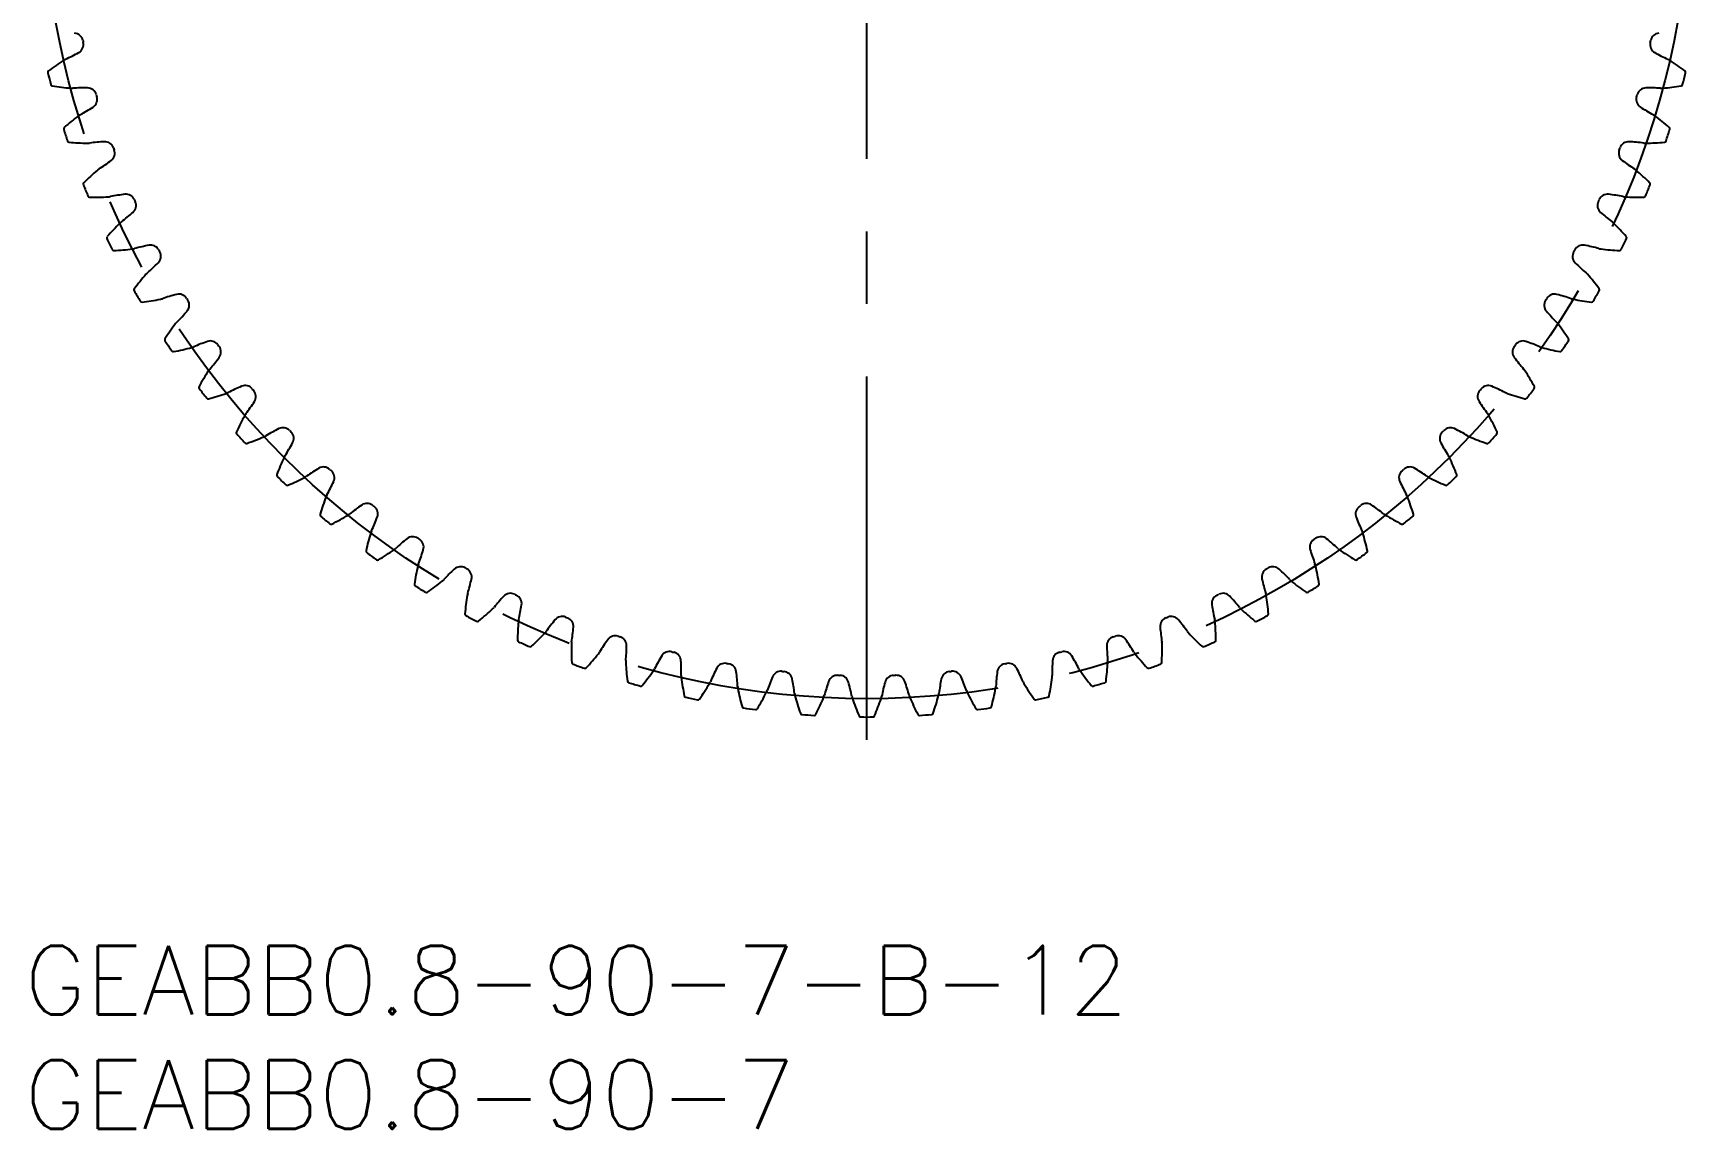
# Model space of a CAD drawing. Extents: x -1 to 114, y -8 to 85.
# Drawn here: x 0.4 to 72.8, y -8 to 39.9 of the extents above; entities that cross this region are included whole.
import ezdxf

# ---------------------------------------------------------------- set-up
doc = ezdxf.new("R2010")
doc.units = 0
doc.header["$LTSCALE"] = 0.5
doc.linetypes.add('CENTER', pattern=[50.8, 31.75, -6.35, 6.35, -6.35])
for name, color, linetype in [('MSM_CENTER', 1, 'CENTER'), ('MSM_CONTINUOUS', 7, 'CONTINUOUS'), ('MSM_PART_NUMBER', 7, 'CONTINUOUS')]:
    doc.layers.add(name, color=color, linetype=linetype)
doc.styles.get("Standard").update_dxf_attribs({"font": 'txt.shx', "height": 3, "bigfont": 'bigfont.shx'})

# ---------------------------------------------------------------- blocks, each defined once
blk = doc.blocks.new('*U2')
at = {"layer": 'MSM_PART_NUMBER'}
blk.add_text('GEABB0.8-90-7-B-12', height=3, dxfattribs=at).set_placement((0, -3))
blk = doc.blocks.new('*U3')
at = {"layer": 'MSM_PART_NUMBER'}
blk.add_text('GEABB0.8-90-7', height=3, dxfattribs=at).set_placement((0, -8))

msp = doc.modelspace()

# ---------------------------------------------------------------- linework, layer by layer
at = {"layer": 'MSM_CENTER'}
msp.add_line((36.8, 9), (36.8, 84.6), dxfattribs=at)
msp.add_circle((36.8, 46.8), 36, dxfattribs=at)
at = {"layer": 'MSM_CONTINUOUS'}
for centre, radius, start, end in [((2.163, 39.489), 0.4, 11.91813, 84.83638), ((71.437, 39.489), 0.4, 95.16362, 168.08185), ((2.184, 39.39), 0.4, 299.16362, 12.08185), ((36.8, 46.8), 35, 191.91815, 192.08185), ((71.416, 39.39), 0.4, 167.91818, 240.83638), ((36.8, 46.8), 35, 347.91815, 348.08185), ((7.85, 29.267), 11.25, 123, 127.12662), ((2.085, 38.144), 0.664, 115.04515, 123.00004), ((-2.007, 46.9), 9, 295.04511, 299.16362), ((75.607, 46.9), 9, 240.83638, 244.95489), ((71.515, 38.144), 0.664, 56.99996, 64.95485), ((65.75, 29.267), 11.25, 52.87338, 57), ((1.108, 38.173), 0.08, 127.12662, 193.58873), ((36.8, 46.8), 36.8, 193.58873, 194.41126), ((36.8, 46.8), 36.8, 345.58873, 346.41126), ((72.492, 38.173), 0.08, 346.41078, 52.87338), ((1.235, 37.661), 0.08, 194.41078, 260.87338), ((3.007, 48.69), 11.25, 260.87338, 265), ((2.085, 38.144), 0.664, 264.99996, 272.95485), ((2.583, 28.493), 9, 88.83638, 92.95489), ((2.757, 37.091), 0.4, 15.91813, 88.83638), ((2.785, 36.994), 0.4, 303.16362, 16.08185), ((36.8, 46.8), 35, 195.91815, 196.08185), ((70.815, 36.994), 0.4, 163.91818, 236.83638), ((36.8, 46.8), 35, 343.91815, 344.08185), ((70.843, 37.091), 0.4, 91.16362, 164.08185), ((71.017, 28.493), 9, 87.04511, 91.16362), ((71.515, 38.144), 0.664, 267.04515, 275.00004), ((70.593, 48.69), 11.25, 275, 279.12662), ((72.365, 37.661), 0.08, 279.12662, 345.58873), ((9.143, 27.29), 11.25, 127, 131.12662), ((2.773, 35.744), 0.664, 119.04515, 127.00004), ((-1.919, 44.193), 9, 299.04511, 303.16362), ((75.519, 44.193), 9, 236.83638, 240.95489), ((70.827, 35.744), 0.664, 52.99996, 60.95485), ((64.457, 27.29), 11.25, 48.87338, 53), ((1.797, 35.704), 0.08, 131.12662, 197.58873), ((36.8, 46.8), 36.8, 197.58873, 198.41126), ((36.8, 46.8), 36.8, 341.58873, 342.41126), ((71.803, 35.704), 0.08, 342.41078, 48.87338), ((1.96, 35.203), 0.08, 198.41078, 264.87338), ((2.958, 46.328), 11.25, 264.87338, 269), ((2.773, 35.744), 0.664, 268.99996, 276.95485), ((3.943, 26.151), 9, 92.83638, 96.95489), ((3.518, 34.74), 0.4, 19.91813, 92.83638), ((3.552, 34.645), 0.4, 307.16362, 20.08185), ((36.8, 46.8), 35, 199.91815, 200.08185), ((70.048, 34.645), 0.4, 159.91818, 232.83638), ((36.8, 46.8), 35, 339.91815, 340.08185), ((70.082, 34.74), 0.4, 87.16362, 160.08185), ((69.657, 26.151), 9, 83.04511, 87.16362), ((70.827, 35.744), 0.664, 263.04515, 271.00004), ((70.642, 46.328), 11.25, 271, 275.12662), ((71.64, 35.203), 0.08, 275.12662, 341.58873), ((-1.643, 41.498), 9, 303.04511, 307.16362), ((75.243, 41.498), 9, 232.83638, 236.95489), ((2.656, 33.289), 0.08, 135.12662, 201.58873), ((10.572, 25.408), 11.25, 131, 135.12662), ((3.627, 33.397), 0.664, 123.04515, 131.00004), ((69.973, 33.397), 0.664, 48.99996, 56.95485), ((63.028, 25.408), 11.25, 44.87338, 49), ((70.944, 33.289), 0.08, 338.41127, 44.87338), ((36.8, 46.8), 36.8, 201.58873, 202.41126), ((2.853, 32.8), 0.08, 202.41078, 268.87338), ((3.073, 43.968), 11.25, 268.87338, 273), ((3.627, 33.397), 0.664, 272.99996, 280.95485), ((5.464, 23.909), 9, 96.83638, 100.95489), ((4.44, 32.448), 0.4, 23.91813, 96.83638), ((36.8, 46.8), 35, 203.91815, 204.08185), ((36.8, 46.8), 35, 335.91815, 336.08185), ((69.16, 32.448), 0.4, 83.16362, 156.08185), ((68.136, 23.909), 9, 79.04511, 83.16362), ((69.973, 33.397), 0.664, 259.04515, 267.00004), ((70.527, 43.968), 11.25, 267, 271.12662), ((70.747, 32.8), 0.08, 271.12662, 337.58873), ((36.8, 46.8), 36.8, 337.58873, 338.41127), ((-1.18, 38.83), 9, 307.04511, 311.16362), ((4.481, 32.355), 0.4, 311.16362, 24.08185), ((69.119, 32.355), 0.4, 155.91818, 228.83638), ((74.78, 38.83), 9, 228.83638, 232.95489), ((12.128, 23.631), 11.25, 135, 139.12662), ((4.643, 31.116), 0.664, 127.04515, 135.00004), ((68.957, 31.116), 0.664, 44.99996, 52.95485), ((61.472, 23.631), 11.25, 40.87338, 45), ((3.682, 30.94), 0.08, 139.12662, 205.58873), ((36.8, 46.8), 36.8, 205.58873, 206.41127), ((3.913, 30.467), 0.08, 206.41127, 272.87338), ((3.353, 41.622), 11.25, 272.87338, 277), ((4.643, 31.116), 0.664, 276.99996, 284.95485), ((7.137, 21.779), 9, 100.83638, 104.95489), ((5.52, 30.225), 0.4, 27.91812, 100.83638), ((68.08, 30.225), 0.4, 79.16362, 152.08185), ((66.463, 21.779), 9, 75.04511, 79.16362), ((68.957, 31.116), 0.664, 255.04515, 263.00004), ((70.247, 41.622), 11.25, 263, 267.12662), ((69.687, 30.467), 0.08, 267.12662, 333.58873), ((36.8, 46.8), 36.8, 333.58873, 334.41127), ((69.918, 30.94), 0.08, 334.41127, 40.87338), ((-0.531, 36.2), 9, 311.04511, 315.16362), ((5.567, 30.136), 0.4, 315.16362, 28.08185), ((36.8, 46.8), 35, 207.91815, 208.08185), ((68.033, 30.136), 0.4, 151.91818, 224.83638), ((36.8, 46.8), 35, 331.91815, 332.08185), ((74.131, 36.2), 9, 224.83638, 228.95489), ((13.804, 21.966), 11.25, 139, 143.12662), ((5.815, 28.911), 0.664, 131.04515, 139.00004), ((67.785, 28.911), 0.664, 40.99996, 48.95485), ((59.796, 21.966), 11.25, 36.87338, 41), ((4.869, 28.669), 0.08, 143.12647, 209.58873), ((36.8, 46.8), 36.8, 209.58873, 210.41127), ((3.795, 39.302), 11.25, 276.87338, 281), ((5.815, 28.911), 0.664, 280.99996, 288.95485), ((8.954, 19.77), 9, 104.83638, 108.95489), ((6.752, 28.084), 0.4, 31.91817, 104.83638), ((36.8, 46.8), 35, 211.91815, 212.08185), ((36.8, 46.8), 35, 327.91815, 328.08185), ((66.848, 28.084), 0.4, 75.16362, 148.08185), ((64.646, 19.77), 9, 71.04511, 75.16362), ((67.785, 28.911), 0.664, 251.04515, 259.00004), ((69.805, 39.302), 11.25, 259, 263.12662), ((36.8, 46.8), 36.8, 329.58873, 330.41127), ((68.731, 28.669), 0.08, 330.41127, 36.87338), ((5.132, 28.212), 0.08, 210.41127, 276.87338), ((0.299, 33.622), 9, 315.04511, 319.16362), ((6.806, 27.998), 0.4, 319.16362, 32.08185), ((66.794, 27.998), 0.4, 147.91818, 220.83638), ((73.301, 33.622), 9, 220.83638, 224.95489), ((68.468, 28.212), 0.08, 263.12662, 329.58873), ((15.593, 20.423), 11.25, 143, 147.12662), ((7.139, 26.793), 0.664, 135.04515, 143.00004), ((66.461, 26.793), 0.664, 36.99996, 44.95485), ((58.007, 20.423), 11.25, 32.87338, 37), ((6.211, 26.485), 0.08, 147.12662, 213.58873), ((36.8, 46.8), 36.8, 213.58873, 214.41126), ((4.399, 37.018), 11.25, 280.87338, 285), ((7.139, 26.793), 0.664, 284.99996, 292.95485), ((10.908, 17.894), 9, 108.83638, 112.95489), ((8.131, 26.033), 0.4, 35.91812, 108.83638), ((36.8, 46.8), 35, 215.91815, 216.08185), ((8.191, 25.952), 0.4, 323.16362, 36.08185), ((65.409, 25.952), 0.4, 143.91818, 216.83638), ((36.8, 46.8), 35, 323.91815, 324.08185), ((65.469, 26.033), 0.4, 71.16362, 144.08185), ((62.692, 17.894), 9, 67.04511, 71.16362), ((66.461, 26.793), 0.664, 247.04515, 255.00004), ((69.201, 37.018), 11.25, 255, 259.12662), ((36.8, 46.8), 36.8, 325.58873, 326.41127), ((67.389, 26.485), 0.08, 326.41127, 32.87338), ((6.506, 26.048), 0.08, 214.41078, 280.87338), ((1.308, 31.107), 9, 319.04511, 323.16362), ((72.292, 31.107), 9, 216.83638, 220.95489), ((67.094, 26.048), 0.08, 259.12662, 325.58873), ((17.484, 19.007), 11.25, 147, 151.12662), ((8.606, 24.773), 0.664, 139.04515, 147.00004), ((64.994, 24.773), 0.664, 32.99996, 40.95485), ((56.116, 19.007), 11.25, 28.87338, 33), ((7.703, 24.401), 0.08, 151.12662, 217.58873), ((36.8, 46.8), 36.8, 217.58873, 218.41126), ((8.027, 23.986), 0.08, 218.41078, 284.87338), ((5.16, 34.782), 11.25, 284.87338, 289), ((8.606, 24.773), 0.664, 288.99996, 296.95485), ((12.987, 16.158), 9, 112.83638, 116.95489), ((9.65, 24.084), 0.4, 39.91817, 112.83638), ((36.8, 46.8), 35, 219.91815, 220.08185), ((9.715, 24.007), 0.4, 327.16362, 40.08185), ((63.885, 24.007), 0.4, 139.91818, 212.83638), ((36.8, 46.8), 35, 319.91815, 320.08185), ((63.95, 24.084), 0.4, 67.16362, 140.08185), ((60.613, 16.158), 9, 63.04511, 67.16362), ((64.994, 24.773), 0.664, 243.04515, 251.00004), ((68.44, 34.782), 11.25, 251, 255.12662), ((65.573, 23.986), 0.08, 255.12662, 321.58873), ((36.8, 46.8), 36.8, 321.58873, 322.41127), ((65.897, 24.401), 0.08, 322.41127, 28.87338), ((19.47, 17.728), 11.25, 151, 155.12662), ((10.212, 22.86), 0.664, 143.04515, 151.00004), ((2.489, 28.67), 9, 323.04511, 327.16362), ((71.111, 28.67), 9, 212.83638, 216.95489), ((63.388, 22.86), 0.664, 28.99996, 36.95485), ((54.13, 17.728), 11.25, 24.87338, 29), ((9.336, 22.426), 0.08, 155.12662, 221.58873), ((15.183, 14.572), 9, 116.83638, 120.95489), ((11.3, 22.245), 0.4, 43.91817, 116.83638), ((36.8, 46.8), 35, 223.91815, 224.08185), ((11.371, 22.173), 0.4, 331.16362, 44.08185), ((62.229, 22.173), 0.4, 135.91818, 208.83638), ((36.8, 46.8), 35, 315.91815, 316.08185), ((62.3, 22.245), 0.4, 63.16362, 136.08185), ((58.417, 14.572), 9, 59.04511, 63.16362), ((64.264, 22.426), 0.08, 318.41127, 24.87338), ((36.8, 46.8), 36.8, 221.58873, 222.41126), ((9.689, 22.034), 0.08, 222.41078, 288.87338), ((6.076, 32.604), 11.25, 288.87338, 293), ((10.212, 22.86), 0.664, 292.99996, 300.95485), ((3.837, 26.321), 9, 327.04511, 331.16362), ((69.763, 26.321), 9, 208.83638, 212.95489), ((63.388, 22.86), 0.664, 239.04515, 247.00004), ((67.524, 32.604), 11.25, 247, 251.12662), ((63.911, 22.034), 0.08, 251.12662, 317.58873), ((36.8, 46.8), 36.8, 317.58873, 318.41127), ((21.54, 16.59), 11.25, 155, 159.12662), ((11.946, 21.063), 0.664, 147.04515, 155.00004), ((61.654, 21.063), 0.664, 24.99996, 32.95485), ((52.06, 16.59), 11.25, 20.87338, 25), ((11.103, 20.57), 0.08, 159.12662, 225.58873), ((36.8, 46.8), 36.8, 225.58873, 226.41127), ((7.141, 30.495), 11.25, 292.87338, 297), ((11.946, 21.063), 0.664, 296.99996, 304.95485), ((17.483, 13.142), 9, 120.83638, 124.95489), ((13.075, 20.527), 0.4, 47.91817, 120.83638), ((5.346, 24.071), 9, 331.04511, 335.16362), ((36.8, 46.8), 35, 227.91815, 228.08185), ((13.15, 20.459), 0.4, 335.16362, 48.08185), ((60.45, 20.459), 0.4, 131.91818, 204.83638), ((68.254, 24.071), 9, 204.83638, 208.95489), ((36.8, 46.8), 35, 311.91815, 312.08185), ((60.525, 20.527), 0.4, 59.16362, 132.08185), ((56.117, 13.142), 9, 55.04511, 59.16362), ((61.654, 21.063), 0.664, 235.04515, 243.00004), ((66.459, 30.495), 11.25, 243, 247.12662), ((36.8, 46.8), 36.8, 313.58873, 314.41127), ((62.497, 20.57), 0.08, 314.41127, 20.87338), ((11.482, 20.203), 0.08, 226.41127, 292.87338), ((23.685, 15.599), 11.25, 159, 163.12662), ((13.802, 19.392), 0.664, 151.04515, 159.00004), ((59.798, 19.392), 0.664, 20.99996, 28.95485), ((49.915, 15.599), 11.25, 16.87338, 21), ((62.118, 20.203), 0.08, 247.12677, 313.58873), ((12.996, 18.841), 0.08, 163.12662, 229.58873), ((13.802, 19.392), 0.664, 300.99996, 308.95485), ((19.878, 11.877), 9, 124.83638, 128.95489), ((14.966, 18.936), 0.4, 51.91817, 124.83638), ((36.8, 46.8), 35, 231.91815, 232.08185), ((15.045, 18.873), 0.4, 339.16362, 52.08185), ((58.555, 18.873), 0.4, 127.91818, 200.83638), ((36.8, 46.8), 35, 307.91815, 308.08185), ((58.634, 18.936), 0.4, 55.16362, 128.08185), ((53.722, 11.877), 9, 51.04511, 55.16362), ((59.798, 19.392), 0.664, 231.04515, 239.00004), ((60.604, 18.841), 0.08, 310.41078, 16.87338), ((36.8, 46.8), 36.8, 229.58873, 230.41127), ((13.399, 18.502), 0.08, 230.41127, 296.87338), ((8.35, 28.466), 11.25, 296.87338, 301), ((15.77, 17.855), 0.664, 155.04515, 163.00004), ((7.008, 21.932), 9, 335.04511, 339.16362), ((66.592, 21.932), 9, 200.83638, 204.95489), ((57.83, 17.855), 0.664, 16.99996, 24.95485), ((65.25, 28.466), 11.25, 239, 243.12662), ((60.201, 18.502), 0.08, 243.12677, 309.58873), ((36.8, 46.8), 36.8, 309.58873, 310.41126), ((25.893, 14.76), 11.25, 163, 167.12662), ((22.356, 10.781), 9, 128.83638, 132.95489), ((16.963, 17.48), 0.4, 55.91817, 128.83638), ((36.8, 46.8), 35, 235.91815, 236.08185), ((17.047, 17.424), 0.4, 343.16362, 56.08185), ((56.553, 17.424), 0.4, 123.91818, 196.83638), ((36.8, 46.8), 35, 303.91815, 304.08185), ((56.637, 17.48), 0.4, 51.16362, 124.08185), ((51.244, 10.781), 9, 47.04511, 51.16362), ((47.707, 14.76), 11.25, 12.87338, 17), ((15.004, 17.249), 0.08, 167.12662, 233.58873), ((36.8, 46.8), 36.8, 233.58873, 234.41127), ((15.43, 16.939), 0.08, 234.41127, 300.87338), ((9.699, 26.526), 11.25, 300.87338, 305), ((15.77, 17.855), 0.664, 304.99996, 312.95485), ((17.84, 16.458), 0.664, 159.04515, 167.00004), ((8.815, 19.915), 9, 339.04511, 343.16362), ((64.785, 19.915), 9, 196.83638, 200.95489), ((55.76, 16.458), 0.664, 12.99996, 20.95485), ((57.83, 17.855), 0.664, 227.04515, 235.00004), ((63.901, 26.526), 11.25, 235, 239.12662), ((58.17, 16.939), 0.08, 239.12662, 305.58873), ((36.8, 46.8), 36.8, 305.58873, 306.41126), ((58.596, 17.249), 0.08, 306.41078, 12.87338), ((28.155, 14.077), 11.25, 167, 171.12662), ((11.179, 24.685), 11.25, 304.87338, 309), ((17.84, 16.458), 0.664, 308.99996, 316.95485), ((24.903, 9.862), 9, 132.83638, 136.95489), ((19.056, 16.168), 0.4, 59.91812, 132.83638), ((36.8, 46.8), 35, 239.91815, 240.08185), ((19.144, 16.117), 0.4, 347.16362, 60.08185), ((10.759, 18.028), 9, 343.04511, 347.16362), ((54.456, 16.117), 0.4, 119.91818, 192.83638), ((62.841, 18.028), 9, 192.83638, 196.95489), ((36.8, 46.8), 35, 299.91815, 300.08185), ((54.544, 16.168), 0.4, 47.16362, 120.08185), ((48.697, 9.862), 9, 43.04511, 47.16362), ((55.76, 16.458), 0.664, 223.04515, 231.00004), ((62.421, 24.685), 11.25, 231, 235.12662), ((45.445, 14.077), 11.25, 8.87338, 13), ((17.118, 15.8), 0.08, 171.12662, 237.58873), ((36.8, 46.8), 36.8, 237.58873, 238.41127), ((17.565, 15.521), 0.08, 238.41127, 304.87338), ((30.458, 13.554), 11.25, 171, 175.12662), ((20.003, 15.21), 0.664, 163.04515, 171.00004), ((27.509, 9.122), 9, 136.83638, 140.95489), ((21.236, 15.005), 0.4, 63.91817, 136.83638), ((36.8, 46.8), 35, 243.91815, 244.08185), ((21.327, 14.961), 0.4, 351.16362, 64.08185), ((52.273, 14.961), 0.4, 115.91818, 188.83638), ((36.8, 46.8), 35, 295.91815, 296.08185), ((52.364, 15.005), 0.4, 43.16362, 116.08185), ((46.091, 9.122), 9, 39.04511, 43.16362), ((53.597, 15.21), 0.664, 8.99996, 16.95485), ((43.142, 13.554), 11.25, 4.87338, 9), ((56.035, 15.521), 0.08, 235.12662, 301.58873), ((36.8, 46.8), 36.8, 301.58873, 302.41127), ((56.482, 15.8), 0.08, 302.41127, 8.87338), ((19.329, 14.503), 0.08, 175.12662, 241.58873), ((12.784, 22.951), 11.25, 308.87338, 313), ((20.003, 15.21), 0.664, 312.99996, 320.95485), ((12.829, 16.282), 9, 347.04511, 351.16362), ((60.771, 16.282), 9, 188.83638, 192.95489), ((53.597, 15.21), 0.664, 219.04515, 227.00004), ((60.816, 22.951), 11.25, 227, 231.12662), ((54.271, 14.503), 0.08, 298.41127, 4.87338), ((36.8, 46.8), 36.8, 241.58873, 242.41127), ((19.794, 14.255), 0.08, 242.41127, 308.87338), ((32.793, 13.192), 11.25, 175, 179.12662), ((22.248, 14.115), 0.664, 167.04515, 175.00004), ((30.16, 8.565), 9, 140.83638, 144.95489), ((23.492, 13.997), 0.4, 67.91812, 140.83638), ((36.8, 46.8), 35, 247.91815, 248.08185), ((23.586, 13.959), 0.4, 355.16362, 68.08185), ((15.016, 14.684), 9, 351.04511, 355.16362), ((50.014, 13.959), 0.4, 111.91817, 184.83638), ((58.584, 14.684), 9, 184.83638, 188.95489), ((36.8, 46.8), 35, 291.91815, 292.08185), ((50.108, 13.997), 0.4, 39.16362, 112.08185), ((43.44, 8.565), 9, 35.04511, 39.16362), ((51.352, 14.115), 0.664, 4.99996, 12.95485), ((40.807, 13.192), 11.25, 0.87338, 5), ((53.806, 14.255), 0.08, 231.12662, 297.58873), ((36.8, 46.8), 36.8, 297.58873, 298.41127), ((21.624, 13.363), 0.08, 179.12662, 245.58873), ((36.8, 46.8), 36.8, 245.58873, 246.41127), ((22.106, 13.148), 0.08, 246.41127, 312.87338), ((14.506, 21.334), 11.25, 312.87338, 317), ((22.248, 14.115), 0.664, 316.99996, 324.95485), ((35.147, 12.995), 11.25, 179, 183.12662), ((24.563, 13.18), 0.664, 171.04515, 179.00004), ((32.843, 8.195), 9, 144.83638, 148.95489), ((25.813, 13.148), 0.4, 71.91817, 144.83638), ((36.8, 46.8), 35, 251.91815, 252.08185), ((25.909, 13.117), 0.4, 359.16362, 72.08185), ((17.31, 13.243), 9, 355.04511, 359.16362), ((47.691, 13.117), 0.4, 107.91817, 180.83638), ((56.29, 13.243), 9, 180.83638, 184.95489), ((36.8, 46.8), 35, 287.91815, 288.08185), ((47.787, 13.148), 0.4, 35.16362, 108.08185), ((40.757, 8.195), 9, 31.04511, 35.16362), ((38.453, 12.995), 11.25, 356.87338, 1), ((49.037, 13.18), 0.664, 0.99996, 8.95485), ((51.352, 14.115), 0.664, 215.04515, 223.00004), ((59.094, 21.334), 11.25, 223, 227.12662), ((51.494, 13.148), 0.08, 227.12662, 293.58873), ((36.8, 46.8), 36.8, 293.58873, 294.41127), ((51.976, 13.363), 0.08, 294.41127, 0.87338), ((23.994, 12.386), 0.08, 183.12662, 249.58873), ((36.8, 46.8), 36.8, 249.58873, 250.41127), ((16.337, 19.841), 11.25, 316.87338, 321), ((24.563, 13.18), 0.664, 320.99996, 328.95485), ((26.938, 12.408), 0.664, 175.04515, 183.00004), ((37.509, 12.962), 11.25, 183, 187.12662), ((35.546, 8.013), 9, 148.83638, 152.95489), ((28.187, 12.464), 0.4, 75.91817, 148.83638), ((36.8, 46.8), 35, 255.91815, 256.08185), ((28.285, 12.439), 0.4, 3.16362, 76.08185), ((19.698, 11.965), 9, 359.04511, 3.16362), ((30.603, 11.947), 0.4, 79.91818, 152.83638), ((36.8, 46.8), 35, 259.91815, 260.08185), ((30.703, 11.929), 0.4, 7.16362, 80.08185), ((42.897, 11.929), 0.4, 99.91818, 172.83638), ((36.8, 46.8), 35, 279.91815, 280.08185), ((42.997, 11.947), 0.4, 27.16362, 100.08185), ((53.902, 11.965), 9, 176.83638, 180.95489), ((45.315, 12.439), 0.4, 103.91817, 176.83638), ((36.8, 46.8), 35, 283.91815, 284.08185), ((45.413, 12.464), 0.4, 31.16362, 104.08185), ((38.054, 8.013), 9, 27.04511, 31.16362), ((36.091, 12.962), 11.25, 352.87338, 357), ((46.662, 12.408), 0.664, 356.99996, 4.95485), ((49.037, 13.18), 0.664, 211.04515, 219.00004), ((57.263, 19.841), 11.25, 219, 223.12662), ((36.8, 46.8), 36.8, 289.58873, 290.41127), ((49.606, 12.386), 0.08, 290.41127, 356.87338), ((24.489, 12.205), 0.08, 250.41127, 316.87338), ((18.267, 18.479), 11.25, 320.87338, 325), ((26.938, 12.408), 0.664, 324.99996, 332.95485), ((29.361, 11.804), 0.664, 179.04515, 187.00004), ((39.868, 13.094), 11.25, 187, 191.12662), ((38.255, 8.02), 9, 152.83638, 156.95489), ((22.17, 10.857), 9, 3.04511, 7.16362), ((40.956, 8.216), 9, 156.83638, 160.95489), ((33.049, 11.599), 0.4, 83.91818, 156.83638), ((36.8, 46.8), 35, 263.91815, 264.08185), ((33.15, 11.589), 0.4, 11.16362, 84.08185), ((24.713, 9.924), 9, 7.04511, 11.16362), ((35.514, 11.423), 0.4, 87.91818, 160.83638), ((36.8, 46.8), 35, 267.91815, 268.08185), ((35.615, 11.42), 0.4, 15.16362, 88.08185), ((37.985, 11.42), 0.4, 91.91818, 164.83638), ((36.8, 46.8), 35, 271.91815, 272.08185), ((38.086, 11.423), 0.4, 19.16362, 92.08185), ((48.887, 9.924), 9, 168.83638, 172.95489), ((40.45, 11.589), 0.4, 95.91818, 168.83638), ((36.8, 46.8), 35, 275.91815, 276.08185), ((40.551, 11.599), 0.4, 23.16362, 96.08185), ((32.644, 8.216), 9, 19.04511, 23.16362), ((51.43, 10.857), 9, 172.83638, 176.95489), ((35.345, 8.02), 9, 23.04511, 27.16362), ((33.732, 13.094), 11.25, 348.87338, 353), ((44.239, 11.804), 0.664, 352.99996, 0.95485), ((46.662, 12.408), 0.664, 207.04515, 215.00004), ((55.333, 18.479), 11.25, 215, 219.12662), ((49.111, 12.205), 0.08, 223.12662, 289.58873), ((26.425, 11.576), 0.08, 187.12662, 253.58873), ((36.8, 46.8), 36.8, 253.58873, 254.41127), ((26.932, 11.431), 0.08, 254.41127, 320.87338), ((28.908, 10.938), 0.08, 191.12662, 257.58873), ((20.288, 17.256), 11.25, 324.87338, 329), ((29.361, 11.804), 0.664, 328.99996, 336.95485), ((31.821, 11.37), 0.664, 183.04515, 191.00004), ((42.212, 13.39), 11.25, 191, 195.12662), ((22.389, 16.176), 11.25, 328.87338, 333), ((31.821, 11.37), 0.664, 332.99996, 340.95485), ((34.304, 11.109), 0.664, 187.04515, 195.00004), ((44.529, 13.849), 11.25, 195, 199.12662), ((34.304, 11.109), 0.664, 336.99996, 344.95485), ((43.637, 8.6), 9, 160.83638, 164.95489), ((27.315, 9.17), 9, 11.04511, 15.16362), ((36.8, 11.022), 0.664, 191.04515, 199.00004), ((36.8, 11.022), 0.664, 340.99996, 348.95485), ((46.285, 9.17), 9, 164.83638, 168.95489), ((29.963, 8.6), 9, 15.04511, 19.16362), ((39.296, 11.109), 0.664, 195.04515, 203.00004), ((29.071, 13.849), 11.25, 340.87338, 345), ((39.296, 11.109), 0.664, 344.99996, 352.95485), ((41.779, 11.37), 0.664, 199.04515, 207.00004), ((51.211, 16.176), 11.25, 207, 211.12662), ((31.388, 13.39), 11.25, 344.87338, 349), ((41.779, 11.37), 0.664, 348.99996, 356.95485), ((44.239, 11.804), 0.664, 203.04515, 211.00004), ((53.312, 17.256), 11.25, 211, 215.12662), ((44.692, 10.938), 0.08, 282.41078, 348.87338), ((46.668, 11.431), 0.08, 219.12662, 285.58873), ((36.8, 46.8), 36.8, 285.58873, 286.41127), ((47.175, 11.576), 0.08, 286.41127, 352.87338), ((36.8, 46.8), 36.8, 257.58873, 258.41126), ((29.423, 10.829), 0.08, 258.41078, 324.87338), ((31.429, 10.475), 0.08, 195.12662, 261.58873), ((36.8, 46.8), 36.8, 261.58873, 262.41126), ((31.951, 10.402), 0.08, 262.41078, 328.87338), ((33.976, 10.189), 0.08, 199.12662, 265.58873), ((24.56, 15.245), 11.25, 332.87338, 337), ((46.809, 14.468), 11.25, 199, 203.12662), ((26.791, 14.468), 11.25, 336.87338, 341), ((49.04, 15.245), 11.25, 203, 207.12662), ((39.624, 10.189), 0.08, 274.41078, 340.87338), ((41.649, 10.402), 0.08, 211.12677, 277.58873), ((36.8, 46.8), 36.8, 277.58873, 278.41126), ((42.171, 10.475), 0.08, 278.41078, 344.87338), ((44.177, 10.829), 0.08, 215.12677, 281.58873), ((36.8, 46.8), 36.8, 281.58873, 282.41126), ((36.8, 46.8), 36.8, 265.58873, 266.41127), ((34.502, 10.152), 0.08, 266.41127, 332.87338), ((36.536, 10.081), 0.08, 203.12662, 269.58873), ((36.8, 46.8), 36.8, 269.58873, 270.41126), ((37.064, 10.081), 0.08, 270.41078, 336.87338), ((39.098, 10.152), 0.08, 207.12662, 273.58873), ((36.8, 46.8), 36.8, 273.58873, 274.41126)]:
    msp.add_arc(centre, radius, start, end, dxfattribs=at)

# ---------------------------------------------------------------- block references
for name in ['*U2', '*U3']:
    msp.add_blockref(name, (0, 0), dxfattribs=at)

doc.saveas('drawing.dxf')
